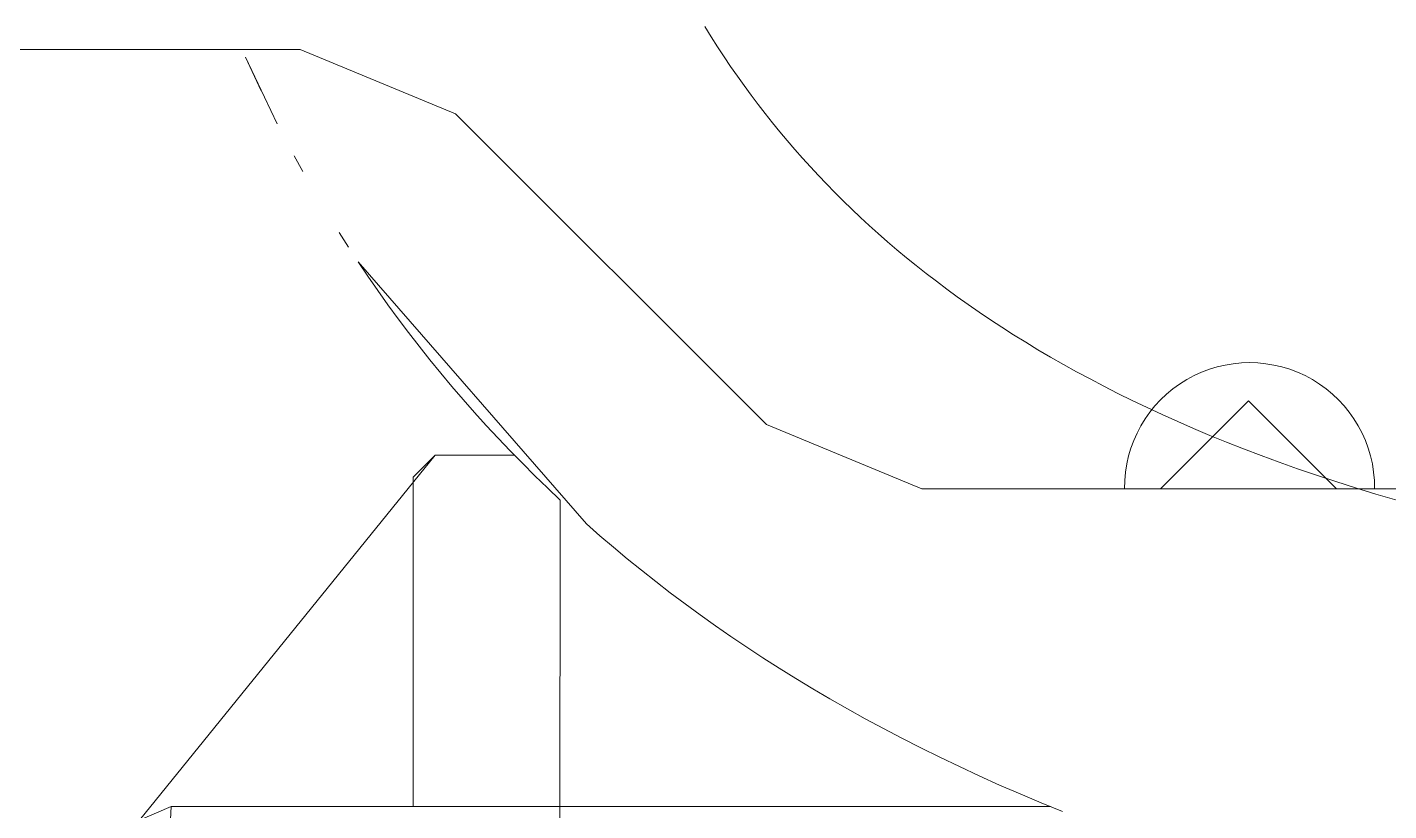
# Model space of a CAD drawing. Header units: millimetres. Extents: x 521 to 148073, y -17811 to 32040.
# Drawn here: x 65923.63 to 65955.84, y 20388.31 to 20406.85 of the extents above; entities that cross this region are included whole.
import ezdxf

# ---------------------------------------------------------------- set-up
doc = ezdxf.new("R2010")
doc.units = ezdxf.units.MM
doc.layers.add('Datové rozvody', color=6, linetype='Continuous')
doc.layers.add('PDF_Geometrie', color=7, linetype='Continuous', true_color=0xbdbdbd)

# ---------------------------------------------------------------- blocks, each defined once
blk = doc.blocks.new('projektor')
at = {"layer": 'PDF_Geometrie', "lineweight": 13}
for points in [[(86153.179, 15134.31), (86153.179, 15017.114)], [(86142.538, 15012.121), (86142.772, 15012.267), (86143.003, 15012.414), (86143.231, 15012.564), (86143.456, 15012.716), (86143.679, 15012.87), (86143.898, 15013.027), (86144.116, 15013.185), (86144.329, 15013.347), (86144.542, 15013.511), (86144.751, 15013.678), (86144.959, 15013.847), (86145.164, 15014.018), (86145.367, 15014.193), (86145.569, 15014.37), (86145.768, 15014.551), (86145.966, 15014.735), (86146.161, 15014.921), (86146.356, 15015.111), (86146.548, 15015.304), (86146.74, 15015.502), (86146.93, 15015.701), (86147.118, 15015.906), (86147.305, 15016.114), (86147.491, 15016.326), (86147.675, 15016.541), (86147.859, 15016.762), (86148.041, 15016.986), (86148.222, 15017.215), (86148.401, 15017.449), (86148.58, 15017.687), (86148.758, 15017.931), (86148.935, 15018.179), (86149.111, 15018.432), (86149.286, 15018.692), (86149.46, 15018.957), (86149.633, 15019.228), (86149.805, 15019.505), (86149.976, 15019.787), (86150.146, 15020.076), (86150.315, 15020.372), (86150.484, 15020.674), (86150.65, 15020.985), (86150.817, 15021.301), (86150.982, 15021.626), (86151.146, 15021.958), (86151.309, 15022.298), (86151.471, 15022.646), (86151.632, 15023.003), (86151.791, 15023.368), (86151.949, 15023.742), (86152.106, 15024.126), (86152.261, 15024.52), (86152.415, 15024.922), (86152.567, 15025.335), (86152.717, 15025.759), (86152.866, 15026.193), (86153.013, 15026.638), (86153.158, 15027.094), (86153.301, 15027.563), (86153.442, 15028.043)], [(86161.551, 15008.783), (86153.438, 15008.794), (86153.158, 15008.499), (86152.877, 15008.209), (86152.592, 15007.923), (86152.304, 15007.642), (86152.015, 15007.366), (86151.721, 15007.094), (86151.425, 15006.826), (86151.125, 15006.562), (86150.824, 15006.303), (86150.519, 15006.047), (86150.209, 15005.795), (86149.897, 15005.548), (86149.582, 15005.304), (86149.263, 15005.065), (86148.941, 15004.829), (86148.615, 15004.596), (86148.287, 15004.368), (86147.953, 15004.143), (86153.987, 15009.397), (86154.258, 15009.705), (86154.526, 15010.02), (86154.791, 15010.338), (86155.055, 15010.663), (86155.316, 15010.992), (86155.573, 15011.327), (86155.828, 15011.668), (86156.082, 15012.013), (86156.331, 15012.365), (86156.579, 15012.724), (86156.825, 15013.087), (86157.068, 15013.457), (86157.309, 15013.833), (86157.546, 15014.216), (86157.782, 15014.605), (86158.015, 15015.002), (86158.245, 15015.405), (86158.474, 15015.815), (86158.699, 15016.233), (86158.922, 15016.658), (86159.142, 15017.092), (86159.36, 15017.532), (86159.575, 15017.981), (86159.788, 15018.438), (86159.998, 15018.903), (86160.204, 15019.378), (86160.408, 15019.863), (86160.61, 15020.355)], [(86153.178, 15022.606), (86151.155, 15024.629), (86153.178, 15026.653)], [(86160.495, 14999.841), (86160.495, 15020.074)], [(86153.178, 15017.115), (86151.697, 15013.538)], [(86151.698, 15013.538), (86144.544, 15006.385)], [(86152.403, 15005.915), (86152.403, 15007.739)], [(86143.063, 15002.809), (86144.544, 15006.386)], [(86152.908, 15005.411), (86152.403, 15005.916), (86160.807, 14999.111), (86160.495, 14999.841), (86171.666, 14999.272)], [(86152.909, 15005.409), (86160.495, 15005.409)], [(86147.616, 15003.922), (86147.276, 15003.705)], [(86143.064, 15002.809), (86143.064, 14974.557)], [(86145.511, 15002.672), (86145.873, 15002.871)], [(86144.019, 15001.91), (86143.245, 15001.551), (86144.774, 15002.284)]]:
    blk.add_lwpolyline(points, dxfattribs=at)
blk.add_arc((86153.152, 15024.656), 2.877, 89.4636, 270.5364, dxfattribs=at)

msp = doc.modelspace()

# ---------------------------------------------------------------- block references
at = {"layer": 'Datové rozvody', "xscale": 1.027900945623324, "yscale": 1.027900945623324, "zscale": 1.027900945623324, "rotation": 270.0000000000001}
msp.add_blockref('projektor', (50508.686, 108952.866), dxfattribs=at)

doc.saveas('drawing.dxf')
